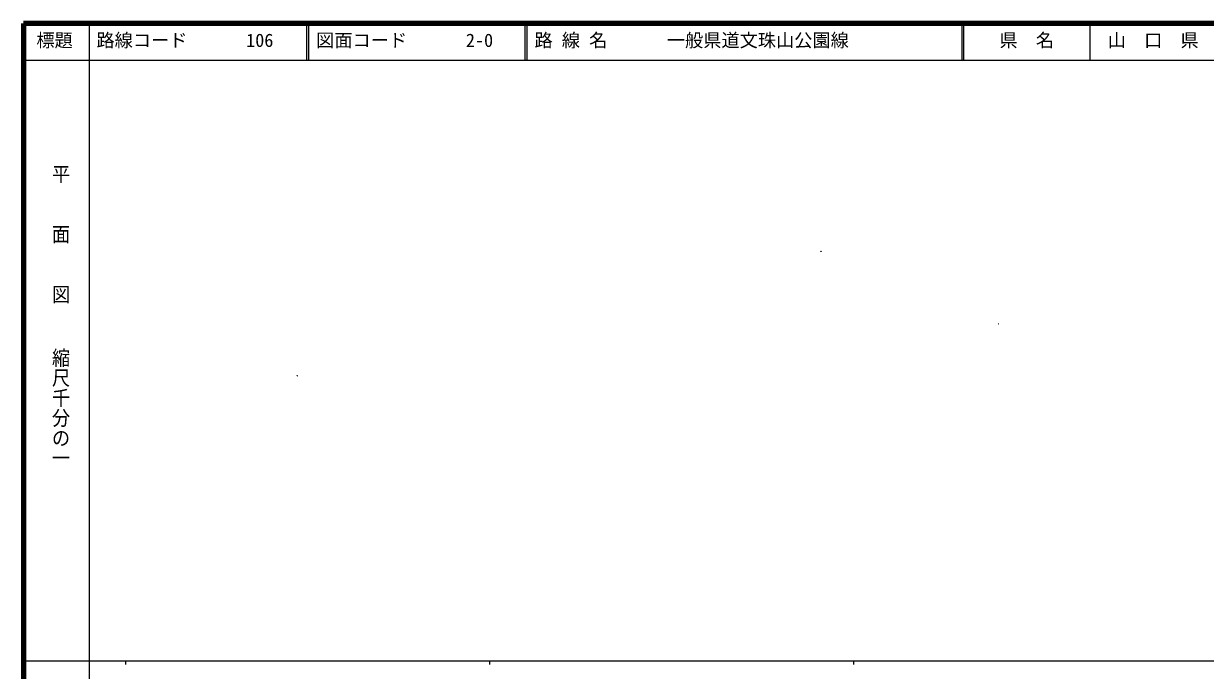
# Model space of a CAD drawing. Units: millimetres on the paper, with parts at other scales. Extents: x 40 to 680, y 20 to 380.
# Drawn here: x 40 to 364.7, y 202.4 to 380 of the extents above; entities that cross this region are included whole.
import ezdxf
from ezdxf.enums import TextEntityAlignment as Align

# ---------------------------------------------------------------- set-up
doc = ezdxf.new("R2010")
doc.units = ezdxf.units.MM
for name, color, linetype, lineweight in [('M-BMK-HTXT', 7, 'Continuous', 13), ('M-TTL', 2, 'Continuous', 140), ('M-TTL-BAND', 7, 'Continuous', 13), ('M-TTL-LINE', 7, 'Continuous', 13)]:
    doc.layers.add(name, color=color, linetype=linetype, lineweight=lineweight)
doc.layers.add('M-TTL-TXT', color=7, linetype='Continuous')
doc.styles.add('@ＭＳ ゴシック', font='')
doc.styles.add('ＭＳ ゴシック', font='')
doc.styles.get('@ＭＳ ゴシック').set_extended_font_data('@MS Gothic')
doc.styles.get('ＭＳ ゴシック').set_extended_font_data('MS Gothic')

msp = doc.modelspace()

# ---------------------------------------------------------------- linework, layer by layer
at = {"layer": 'M-BMK-HTXT'}
for centre, radius in [((259.072, 317.465), 0.0313), ((259.072, 317.465), 0.025), ((259.072, 317.465), 0.0188), ((259.072, 317.465), 0.0125), ((259.072, 317.465), 0.0063), ((307.933, 297.556), 0.0313), ((307.933, 297.556), 0.025), ((307.933, 297.556), 0.0188), ((307.933, 297.556), 0.0125), ((307.933, 297.556), 0.0063), ((115.186, 283.302), 0.0313), ((115.186, 283.302), 0.025), ((115.186, 283.302), 0.0188), ((115.186, 283.302), 0.0125), ((115.186, 283.302), 0.0063)]:
    msp.add_circle(centre, radius, dxfattribs=at)
at = {"layer": 'M-TTL'}
for p, q in [((40, 380), (40, 20)), ((680, 380), (40, 380))]:
    msp.add_line(p, q, dxfattribs=at)
at = {"layer": 'M-TTL-BAND'}
for p, q in [((58, 370), (58, 20)), ((40, 205), (579, 205)), ((68, 205), (68, 204)), ((168, 205), (168, 204)), ((268, 205), (268, 204))]:
    msp.add_line(p, q, dxfattribs=at)
at = {"layer": 'M-TTL-LINE'}
for p, q in [((58, 380), (58, 370)), ((117.75, 380), (117.75, 370)), ((118.25, 380), (118.25, 370)), ((177.75, 380), (177.75, 370)), ((178.25, 380), (178.25, 370)), ((297.75, 380), (297.75, 370)), ((298.25, 380), (298.25, 370)), ((333, 380), (333, 370)), ((40, 370), (680, 370))]:
    msp.add_line(p, q, dxfattribs=at)

# ---------------------------------------------------------------- texts
at = {"layer": 'M-TTL-BAND', "style": '@ＭＳ ゴシック', "width": 1.1}
for s, p in [('平\u3000\u3000面\u3000\u3000図', (47.277, 341.475)), ('縮尺千分の一', (47.277, 291.03))]:
    msp.add_text(s, height=3.666, rotation=270, dxfattribs=at).set_placement(p, align=Align.BOTTOM_LEFT)
at = {"layer": 'M-TTL-TXT', "style": 'ＭＳ ゴシック'}
for s, p in [('標題', (43.5, 372.5)), ('路線コード', (60, 372.5)), ('106', (101.142, 372.5)), ('図面コード', (120.38, 372.5)), ('2-0', (161.521, 372.5)), ('路 線 名', (180.38, 372.5)), ('一般県道文珠山公園線', (216.734, 372.5)), ('県\u3000名', (308.125, 372.5)), ('山\u3000口\u3000県', (337.875, 372.5))]:
    msp.add_text(s, height=3.666, dxfattribs=at).set_placement(p, align=Align.BOTTOM_LEFT)

doc.saveas('drawing.dxf')
